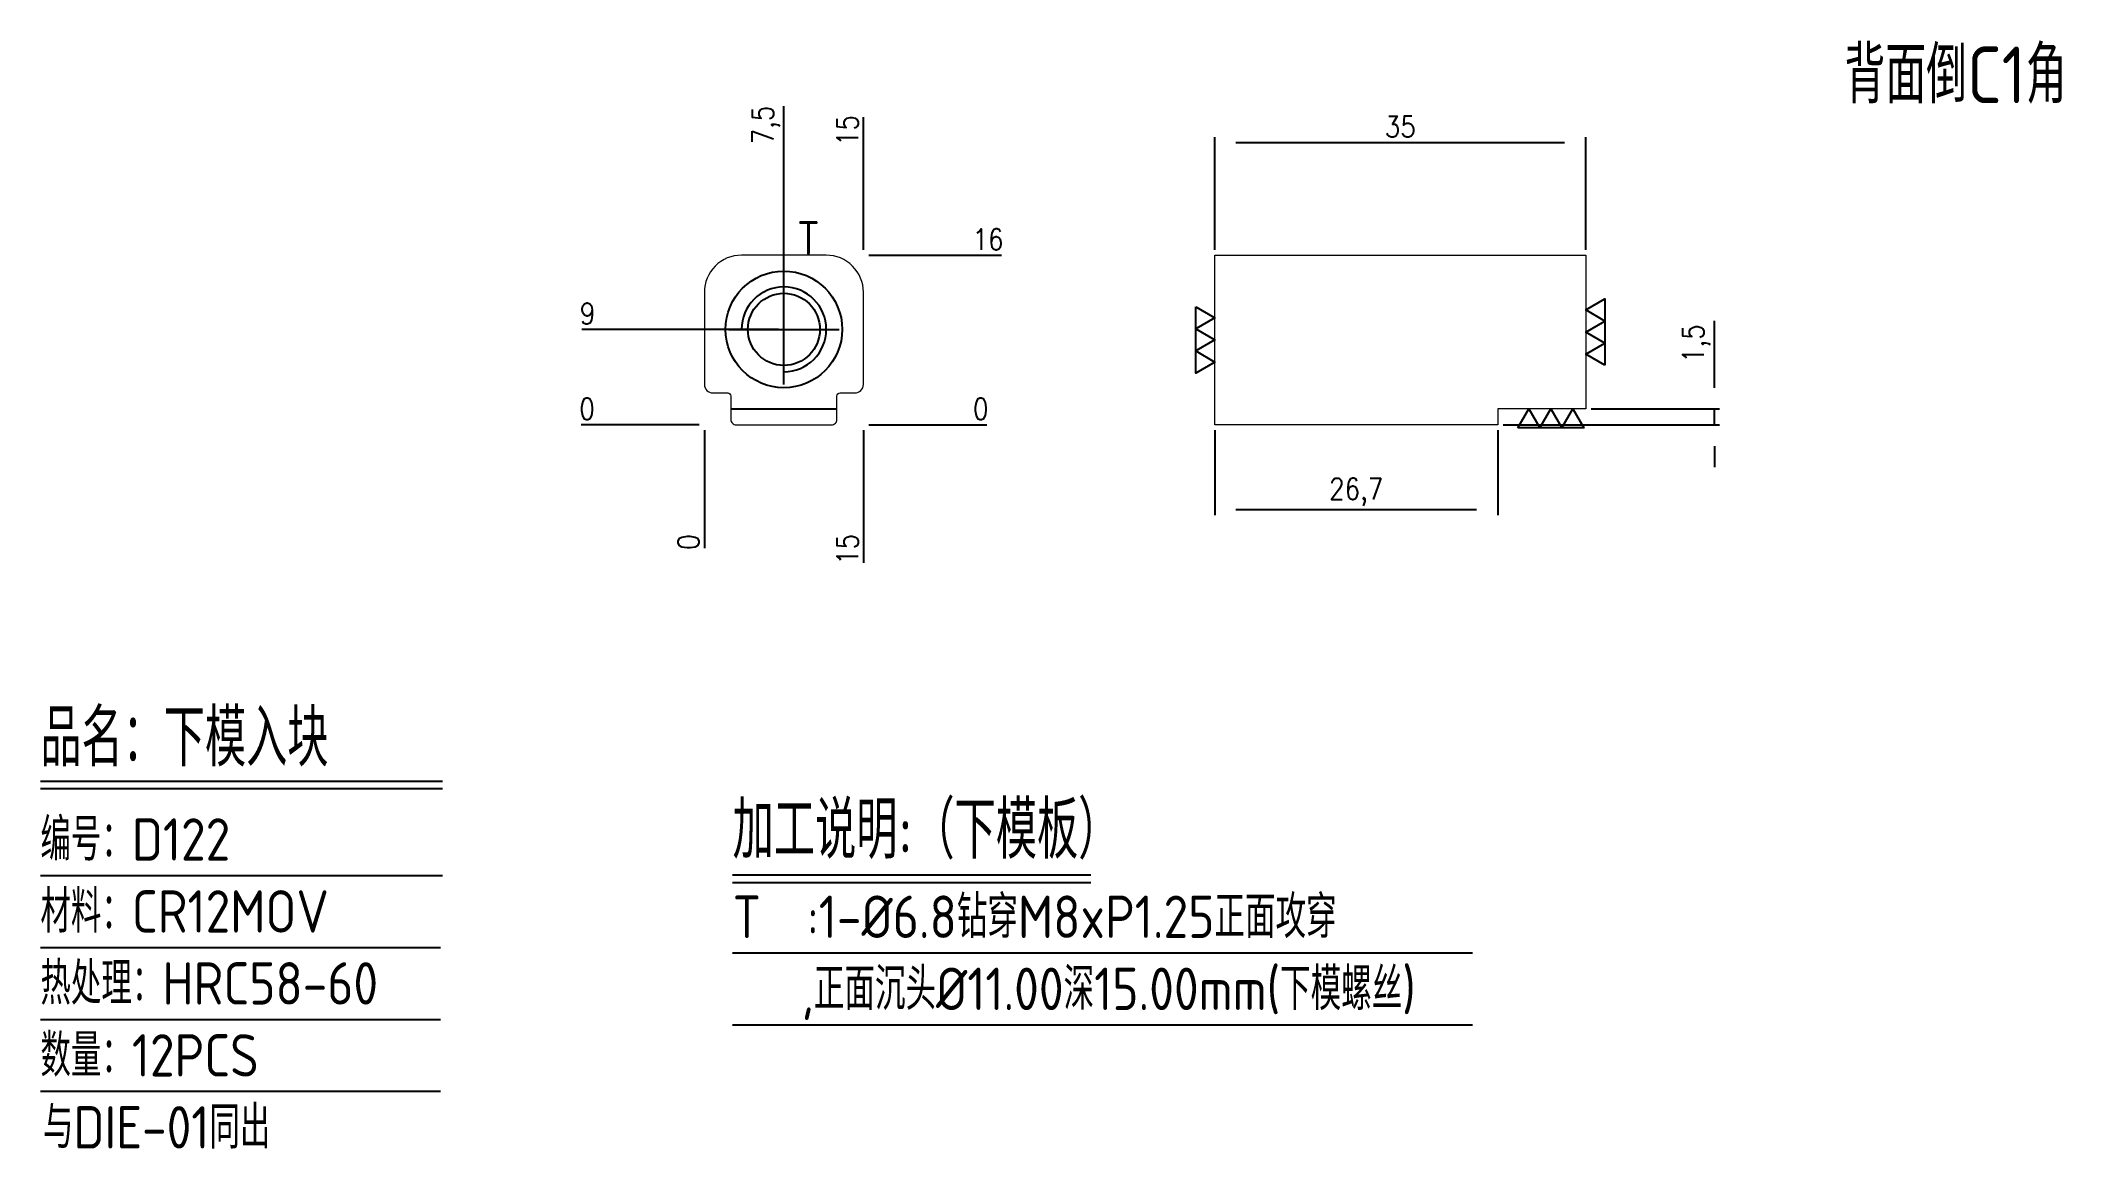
# Model space of a CAD drawing. Header units: millimetres. Extents: x 115560 to 115751, y -5235 to -5131.
import ezdxf
from ezdxf.enums import TextEntityAlignment as Align

# ---------------------------------------------------------------- set-up
doc = ezdxf.new("R2010")
doc.units = ezdxf.units.MM
doc.linetypes.add('CENTER', pattern=[0])
doc.linetypes.add('HIDDEN', pattern=[0])
for name, color, linetype in [('DIE_P', 2, 'Continuous'), ('DIM', 4, 'Continuous'), ('TEXT', 4, 'Continuous')]:
    doc.layers.add(name, color=color, linetype=linetype)
doc.styles.add('gbenor', font='gbenor.shx', dxfattribs={"bigfont": 'gbcbig.shx'})
doc.styles.get("Standard").update_dxf_attribs({"font": 'txt.shx', "width": 0.85, "bigfont": 'ctxt.shx'})
doc.dimstyles.new('T-2-WX', dxfattribs={"dimtxt": 2, "dimasz": 2, "dimexe": 0.5, "dimexo": 0.5, "dimgap": 0.5, "dimtad": 1, "dimtxsty": 'Standard', "dimblk": 'OPEN30', "dimcen": 0, "dimazin": 3, "dimtfac": 1, "dimtmove": 0, "dimatfit": 3, "dimldrblk": 'OPEN30', "dimlwd": -1, "dimlwe": -1})

# ---------------------------------------------------------------- blocks, each defined once
blk = doc.blocks.new('*D7579')
at = {"layer": 'Defpoints', "color": 0}
for p in [(115623.07, -5166.91), (115638.07, -5166.91), (115648.07, -5166.91)]:
    blk.add_point(p, dxfattribs=at)
at = {"layer": 'DIM', "color": 0}
blk.add_line((115638.57, -5166.91), (115649.7, -5166.91), dxfattribs=at)
at = {"layer": 'DIM', "color": 0, "insert": (115649.13, -5165.41), "char_height": 2, "attachment_point": 5}
blk.add_mtext('0', dxfattribs=at)
blk = doc.blocks.new('_Open30')
blk = doc.blocks.new('*D7580')
at = {"layer": 'Defpoints', "color": 0}
for p in [(115638.07, -5150.91), (115648.07, -5150.91), (115623.07, -5166.91)]:
    blk.add_point(p, dxfattribs=at)
at = {"layer": 'DIM', "color": 0}
for p, q in [((115638.57, -5150.91), (115642.07, -5150.91)), ((115642.07, -5150.91), (115644.07, -5150.91)), ((115644.07, -5150.91), (115651.08, -5150.91))]:
    blk.add_line(p, q, dxfattribs=at)
at = {"layer": 'DIM', "color": 0, "insert": (115649.82, -5149.41), "char_height": 2, "attachment_point": 5}
blk.add_mtext('16', dxfattribs=at)
blk = doc.blocks.new('*D7581')
at = {"layer": 'Defpoints', "color": 0}
for p in [(115613.07, -5166.91), (115623.07, -5166.91), (115623.07, -5166.91)]:
    blk.add_point(p, dxfattribs=at)
at = {"layer": 'DIM', "color": 0}
blk.add_line((115622.57, -5166.91), (115611.43, -5166.91), dxfattribs=at)
at = {"layer": 'DIM', "color": 0, "insert": (115612, -5165.41), "char_height": 2, "attachment_point": 5}
blk.add_mtext('0', dxfattribs=at)
blk = doc.blocks.new('*D7582')
at = {"layer": 'Defpoints', "color": 0}
for p in [(115613.07, -5157.91), (115630.57, -5157.91), (115623.07, -5166.91)]:
    blk.add_point(p, dxfattribs=at)
at = {"layer": 'DIM', "color": 0}
for p, q in [((115617.07, -5157.91), (115611.51, -5157.91)), ((115621.07, -5157.91), (115617.07, -5157.91)), ((115630.07, -5157.91), (115621.07, -5157.91))]:
    blk.add_line(p, q, dxfattribs=at)
at = {"layer": 'DIM', "color": 0, "insert": (115612.04, -5156.41), "char_height": 2, "attachment_point": 5}
blk.add_mtext('9', dxfattribs=at)
blk = doc.blocks.new('*D7583')
at = {"layer": 'Defpoints', "color": 0}
for p in [(115623.07, -5166.91), (115638.07, -5166.91), (115638.07, -5176.91)]:
    blk.add_point(p, dxfattribs=at)
at = {"layer": 'DIM', "color": 0}
for p, q in [((115638.07, -5167.41), (115638.07, -5170.91)), ((115638.07, -5170.91), (115638.07, -5172.91)), ((115638.07, -5172.91), (115638.07, -5179.92))]:
    blk.add_line(p, q, dxfattribs=at)
at = {"layer": 'DIM', "color": 0, "insert": (115636.57, -5178.66), "char_height": 2, "attachment_point": 5, "rotation": 90}
blk.add_mtext('15', dxfattribs=at)
blk = doc.blocks.new('*D7584')
at = {"layer": 'Defpoints', "color": 0}
for p in [(115623.07, -5166.91), (115623.07, -5166.91), (115623.07, -5176.91)]:
    blk.add_point(p, dxfattribs=at)
at = {"layer": 'DIM', "color": 0}
blk.add_line((115623.07, -5167.41), (115623.07, -5178.54), dxfattribs=at)
at = {"layer": 'DIM', "color": 0, "insert": (115621.57, -5177.97), "char_height": 2, "attachment_point": 5, "rotation": 90}
blk.add_mtext('0', dxfattribs=at)
blk = doc.blocks.new('*D7585')
at = {"layer": 'Defpoints', "color": 0}
for p in [(115638.07, -5140.91), (115638.07, -5150.91), (115623.07, -5166.91)]:
    blk.add_point(p, dxfattribs=at)
at = {"layer": 'DIM', "color": 0}
for p, q in [((115638.07, -5144.91), (115638.07, -5137.9)), ((115638.07, -5146.91), (115638.07, -5144.91)), ((115638.07, -5150.41), (115638.07, -5146.91))]:
    blk.add_line(p, q, dxfattribs=at)
at = {"layer": 'DIM', "color": 0, "insert": (115636.57, -5139.15), "char_height": 2, "attachment_point": 5, "rotation": 90}
blk.add_mtext('15', dxfattribs=at)
blk = doc.blocks.new('*D7586')
at = {"layer": 'Defpoints', "color": 0}
for p in [(115630.57, -5140.91), (115630.57, -5157.91), (115623.07, -5166.91)]:
    blk.add_point(p, dxfattribs=at)
at = {"layer": 'DIM', "color": 0}
for p, q in [((115630.57, -5144.91), (115630.57, -5136.85)), ((115630.57, -5148.91), (115630.57, -5144.91)), ((115630.57, -5157.41), (115630.57, -5148.91))]:
    blk.add_line(p, q, dxfattribs=at)
at = {"layer": 'DIM', "color": 0, "insert": (115628.88, -5138.63), "char_height": 2, "attachment_point": 5, "rotation": 90}
blk.add_mtext('7,5', dxfattribs=at)
blk = doc.blocks.new('*D7587')
at = {"layer": 'Defpoints', "color": 0}
for p in [(115706.21, -5140.29), (115671.21, -5150.91), (115706.21, -5150.91)]:
    blk.add_point(p, dxfattribs=at)
at = {"layer": 'DIM', "color": 0}
for p, q in [((115671.21, -5150.41), (115671.21, -5139.79)), ((115706.21, -5150.41), (115706.21, -5139.79)), ((115673.21, -5140.29), (115704.21, -5140.29))]:
    blk.add_line(p, q, dxfattribs=at)
at = {"layer": 'DIM', "color": 0, "insert": (115688.71, -5138.79), "char_height": 2, "attachment_point": 5}
blk.add_mtext('35', dxfattribs=at)
blk = doc.blocks.new('*D7588')
at = {"layer": 'Defpoints', "color": 0}
for p in [(115671.21, -5166.91), (115697.9, -5166.91), (115671.21, -5174.94)]:
    blk.add_point(p, dxfattribs=at)
at = {"layer": 'DIM', "color": 0}
for p, q in [((115671.21, -5167.41), (115671.21, -5175.44)), ((115697.9, -5167.41), (115697.9, -5175.44)), ((115695.9, -5174.94), (115673.21, -5174.94))]:
    blk.add_line(p, q, dxfattribs=at)
at = {"layer": 'DIM', "color": 0, "insert": (115684.55, -5173.25), "char_height": 2, "attachment_point": 5}
blk.add_mtext('26,7', dxfattribs=at)
blk = doc.blocks.new('*D7589')
at = {"layer": 'Defpoints', "color": 0}
for p in [(115706.21, -5165.41), (115718.33, -5165.41), (115697.9, -5166.91)]:
    blk.add_point(p, dxfattribs=at)
at = {"layer": 'DIM', "color": 0}
for p, q in [((115718.33, -5163.41), (115718.33, -5157.09)), ((115706.71, -5165.41), (115718.83, -5165.41)), ((115718.33, -5166.91), (115718.33, -5165.41)), ((115698.4, -5166.91), (115718.83, -5166.91)), ((115718.33, -5168.91), (115718.33, -5170.91))]:
    blk.add_line(p, q, dxfattribs=at)
at = {"layer": 'DIM', "color": 0, "insert": (115716.64, -5159.25), "char_height": 2, "attachment_point": 5, "rotation": 90}
blk.add_mtext('1,5', dxfattribs=at)

msp = doc.modelspace()

# ---------------------------------------------------------------- linework, layer by layer
at = {"layer": 'DIE_P', "color": 4, "linetype": 'CENTER', "ltscale": 0.007}
for p, q in [((115630.565, -5163.108, 0), (115630.565, -5152.708, 0)), ((115625.365, -5157.908, 0), (115635.765, -5157.908, 0))]:
    msp.add_line(p, q, dxfattribs=at)
at = {"layer": 'DIE_P', "linetype": 'Continuous', "lineweight": 15, "elevation": 0}
msp.add_lwpolyline([(115635.865, -5163.908), (115637.265, -5163.908, 0.4142136), (115638.065, -5163.108), (115638.065, -5154.408, 0.4142136), (115634.565, -5150.908), (115626.565, -5150.908, 0.4142136), (115623.065, -5154.408), (115623.065, -5163.108, 0.4142136), (115623.865, -5163.908), (115625.265, -5163.908, -0.4142136), (115625.565, -5164.208), (115625.565, -5166.408, 0.4142136), (115626.065, -5166.908), (115635.065, -5166.908, 0.4142136), (115635.565, -5166.408), (115635.565, -5164.208, -0.4142136)], format="xyb", close=True, dxfattribs=at)
msp.add_lwpolyline([(115697.902, -5165.408), (115697.902, -5166.908), (115671.207, -5166.908), (115671.207, -5150.908), (115706.207, -5150.908), (115706.207, -5165.408)], close=True, dxfattribs=at)
at = {"layer": 'DIE_P', "linetype": 'HIDDEN', "elevation": 0}
msp.add_lwpolyline([(115625.565, -5165.408), (115635.565, -5165.408)], dxfattribs=at)
at = {"layer": 'DIE_P'}
for radius in [5.5, 3.4]:
    msp.add_circle((115630.565, -5157.908, 0), radius, dxfattribs=at)
msp.add_arc((115630.565, -5157.908, 0), 4, 270, 180, dxfattribs=at)
at = {"layer": 'DIM', "color": 4, "linetype": 'Continuous', "lineweight": 25}
for p, q in [((115560.438, -5200.533), (115598.353, -5200.533)), ((115560.438, -5201.232), (115598.353, -5201.232)), ((115560.438, -5209.417), (115598.353, -5209.417)), ((115560.438, -5216.206), (115598.188, -5216.206)), ((115560.438, -5222.994), (115598.188, -5222.994)), ((115560.438, -5229.782), (115598.188, -5229.782))]:
    msp.add_line(p, q, dxfattribs=at)
at = {"layer": 'TEXT', "color": 3}
for p, q in [((115625.727, -5209.375), (115659.519, -5209.375)), ((115625.727, -5210.075), (115659.519, -5210.075)), ((115625.727, -5216.715), (115695.516, -5216.715)), ((115625.727, -5223.515), (115695.516, -5223.515))]:
    msp.add_line(p, q, dxfattribs=at)
at = {"layer": 'TEXT', "elevation": 0}
for points in [[(115708.007, -5161.276), (115706.207, -5160.236), (115708.007, -5159.197), (115706.207, -5158.158), (115708.007, -5157.119), (115706.207, -5156.08), (115708.007, -5155.04), (115708.007, -5161.276)], [(115669.407, -5155.79), (115671.207, -5156.83), (115669.407, -5157.869), (115671.207, -5158.908), (115669.407, -5159.947), (115671.207, -5160.986), (115669.407, -5162.026), (115669.407, -5155.79)], [(115699.799, -5167.208), (115700.838, -5165.408), (115701.878, -5167.208), (115702.917, -5165.408), (115703.956, -5167.208), (115704.995, -5165.408), (115706.035, -5167.208), (115699.799, -5167.208)]]:
    msp.add_lwpolyline(points, close=True, dxfattribs=at)

# ---------------------------------------------------------------- texts
at = {"layer": 'DIM', "color": 3, "linetype": 'Continuous', "lineweight": 25, "style": 'gbenor'}
for s, height, p in [('品名：下模入块', 5.3905, (115560.438, -5199.136)), ('编号：D122', 3.993, (115560.438, -5208.02)), ('材料：CR12MOV', 3.993, (115560.438, -5214.808)), ('热处理：HRC58-60', 3.99297, (115560.438, -5221.596)), ('数量：12PCS', 3.993, (115560.438, -5228.384)), ('与DIE-01同出', 3.993, (115560.681, -5235.172))]:
    msp.add_text(s, height=height, dxfattribs=at).set_placement(p)
at = {"layer": 'TEXT', "color": 4, "lineweight": 18, "style": 'gbenor'}
msp.add_text('背面倒C1角', height=5.348, dxfattribs=at).set_placement((115730.611, -5136.576))
at = {"layer": 'TEXT', "color": 4, "style": 'gbenor'}
msp.add_text('T', height=3.2, dxfattribs=at).set_placement((115632.876, -5149.286, 0), align=Align.MIDDLE_CENTER)
for s, height, p in [('加工说明:（下模板）', 5.4, (115625.727, -5207.835)), ('T  :1-%%c6.8钻穿M8xP1.25正面攻穿', 4, (115625.727, -5215.315)), ('   ,正面沉头%%C11.00深15.00mm(下模螺丝)', 4, (115625.727, -5222.115))]:
    msp.add_text(s, height=height, dxfattribs=at).set_placement(p)

# ---------------------------------------------------------------- dimensions: what is measured, and where the dimension line sits
at = {"layer": 'DIM', "color": 94}
for feature_location, offset, dtype, origin, picture, middle in [((115630.565, -5157.908, 0), (0, 17), 1, (115623.065, -5166.908), '*D7586', (115628.875, -5138.627)), ((115638.065, -5150.908), (0, 10), 1, (115623.065, -5166.908), '*D7585', (115636.565, -5139.153)), ((115638.065, -5150.908), (10, 0), 0, (115623.065, -5166.908), '*D7580', (115649.82, -5149.408)), ((115630.565, -5157.908, 0), (-17.5, 0), 0, (115623.065, -5166.908), '*D7582', (115612.039, -5156.408)), ((115623.065477547, -5166.908007784), (-10, 0), 0, (115623.065477547, -5166.908007784), '*D7581', (115611.998810881, -5165.408007784)), ((115638.065477568, -5166.908007784), (10, 0), 0, (115623.065477547, -5166.908007784), '*D7579', (115649.132144234, -5165.408007784)), ((115623.065477547, -5166.908007784), (0, -10), 1, (115623.065477547, -5166.908007784), '*D7584', (115621.565477547, -5177.974674451)), ((115638.065, -5166.908), (0, -10), 1, (115623.065, -5166.908), '*D7583', (115636.565, -5178.663))]:
    dim = msp.add_ordinate_dim(feature_location=feature_location, offset=offset, dtype=dtype, origin=origin, dimstyle='T-2-WX', dxfattribs=at)
    dim.commit()
    dim.dimension.update_dxf_attribs({"geometry": picture, "text_midpoint": middle})
for base, p1, p2, picture, middle in [((115706.207, -5140.294), (115671.207, -5150.908, 0), (115706.207, -5150.908, 0), '*D7587', (115688.707, -5138.794)), ((115671.2066, -5174.9448), (115697.902, -5166.908, 0), (115671.2066, -5166.908, 0), '*D7588', (115684.5543, -5173.2543))]:
    dim = msp.add_linear_dim(base=base, p1=p1, p2=p2, dimstyle='T-2-WX', dxfattribs=at)
    dim.commit()
    dim.dimension.update_dxf_attribs({"geometry": picture, "text_midpoint": middle})
dim = msp.add_linear_dim(base=(115718.329, -5165.408), p1=(115697.902, -5166.908, 0), p2=(115706.207, -5165.408, 0), angle=90, dimstyle='T-2-WX', dxfattribs=at)
dim.commit()
dim.dimension.update_dxf_attribs({"geometry": '*D7589', "text_midpoint": (115716.639, -5159.248)})

doc.saveas('drawing.dxf')
